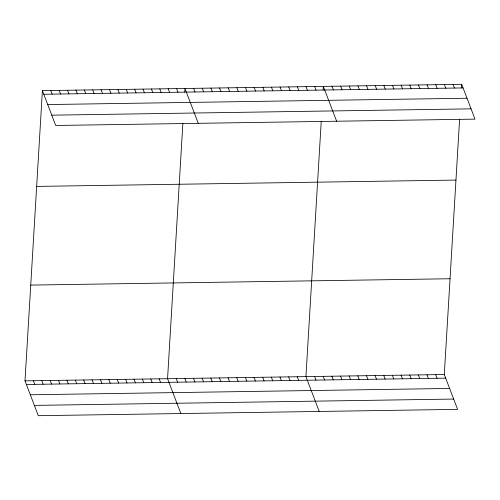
<?xml version="1.0" encoding="UTF-8"?>
<svg xmlns="http://www.w3.org/2000/svg" width="500" height="500" viewBox="0 0 500 500"><rect width="100%" height="100%" fill="white"/><g stroke="black" fill="none" stroke-linecap="round" stroke-linejoin="round"><path stroke-width="0.75" d="M459.613 119.131L444.3 374.525L457.6 409.363L38.3 415.694L25 380.863L42.4 90.638L461.7 84.306L475 119.138L55.7 125.475L42.4 90.638M182.875 123.312L167.562 378.706L180.863 413.544M184.744 92.112L184.963 88.488L198.263 123.319M321.244 121.225L305.931 376.619L319.231 411.45M323.113 90.025L323.331 86.394L336.631 121.231M461.481 87.931L461.7 84.306M43.781 94.262L463.081 87.931M47.719 104.562L467.013 98.231M51.769 115.175L471.069 108.844M36.656 186.412L455.956 180.075M30.744 285.087L450.037 278.75M25 380.863L444.3 374.525M26.381 384.487L445.681 378.15M30.319 394.781L449.619 388.45M34.369 405.394L453.669 399.062M453.05 84.438L454.431 88.062M444.4 84.569L445.788 88.194M435.756 84.7L437.137 88.325M427.106 84.825L428.488 88.45M418.456 84.956L419.844 88.581M409.812 85.087L411.194 88.713M401.163 85.219L402.544 88.844M392.512 85.35L393.9 88.975M383.869 85.481L385.25 89.106M375.219 85.612L376.6 89.237M366.569 85.744L367.956 89.369M357.919 85.875L359.306 89.5M349.275 86.006L350.656 89.631M340.625 86.137L342.013 89.763M331.975 86.263L333.363 89.887M435.65 374.656L437.038 378.281M427 374.787L428.387 378.413M314.681 86.525L316.062 90.15M418.356 374.919L419.738 378.544M306.031 86.656L307.419 90.281M409.706 375.05L411.094 378.675M297.387 86.788L298.769 90.412M401.056 375.181L402.444 378.806M288.738 86.919L290.119 90.544M392.413 375.306L393.794 378.931M280.087 87.05L281.475 90.675M383.762 375.438L385.144 379.062M271.444 87.181L272.825 90.806M375.112 375.569L376.5 379.194M262.794 87.312L264.175 90.938M366.469 375.7L367.85 379.325M254.144 87.444L255.531 91.069M357.819 375.831L359.2 379.456M245.5 87.569L246.881 91.194M349.169 375.962L350.556 379.588M236.85 87.7L238.231 91.325M340.525 376.094L341.906 379.719M228.2 87.831L229.587 91.456M331.875 376.225L333.256 379.85M219.55 87.963L220.938 91.587M323.225 376.356L324.613 379.981M210.906 88.094L212.288 91.719M314.581 376.488L315.963 380.112M202.256 88.225L203.644 91.85M193.606 88.356L194.994 91.981M297.281 376.744L298.669 380.369M288.631 376.875L290.019 380.5M176.575 88.612L177.956 92.238M279.988 377.006L281.369 380.631M168.188 88.737L169.575 92.362M271.337 377.137L272.725 380.763M159.8 88.869L161.188 92.494M262.688 377.269L264.075 380.894M151.419 88.994L152.8 92.619M254.044 377.4L255.425 381.025M143.031 89.119L144.412 92.744M245.394 377.531L246.775 381.156M134.644 89.244L136.031 92.869M236.744 377.663L238.131 381.287M126.256 89.375L127.644 93M228.1 377.794L229.481 381.419M117.875 89.5L119.256 93.125M109.488 89.625L110.869 93.25M219.45 377.925L220.831 381.55M101.1 89.756L102.487 93.381M210.8 378.05L212.188 381.675M92.713 89.881L94.1 93.506M202.156 378.181L203.538 381.806M84.331 90.006L85.712 93.631M193.506 378.312L194.887 381.938M75.944 90.131L77.325 93.756M184.856 378.444L186.244 382.069M67.556 90.262L68.944 93.888M176.213 378.575L177.594 382.2M59.169 90.388L60.556 94.012M50.788 90.512L52.169 94.138M159.175 378.831L160.562 382.456M150.787 378.963L152.175 382.581M142.406 379.087L143.787 382.713M134.019 379.212L135.4 382.837M125.631 379.338L127.019 382.962M117.244 379.469L118.631 383.094M108.863 379.594L110.244 383.219M100.475 379.719L101.856 383.344M92.088 379.844L93.475 383.469M83.7 379.975L85.087 383.6M75.319 380.1L76.7 383.725M66.931 380.225L68.312 383.85M58.544 380.356L59.925 383.975M50.156 380.481L51.544 384.106M41.775 380.606L43.156 384.231M33.388 380.731L34.769 384.356"/></g></svg>
